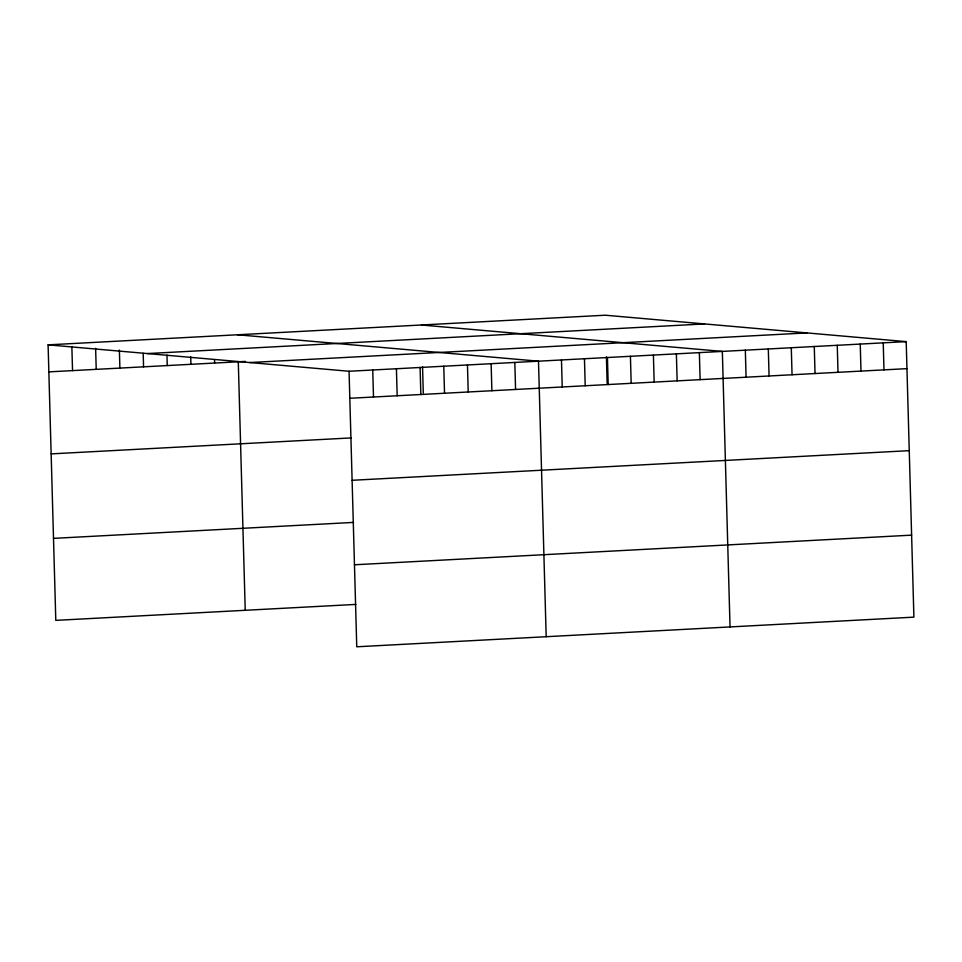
<?xml version="1.0" encoding="UTF-8"?>
<svg xmlns="http://www.w3.org/2000/svg" width="962" height="962" viewBox="0 0 962 962"><rect width="100%" height="100%" fill="white"/><g stroke="black" fill="none" stroke-linecap="round" stroke-linejoin="round"><path stroke-width="1.44" d="M48.1 344.853L605.242 315.211L906.204 341.63L913.9 617.147L356.758 646.789L349.062 371.26L48.1 344.853L55.796 620.37L355.832 604.413M147.414 353.559L704.557 323.929M48.858 371.873L245.466 361.411M249.747 362.542L806.89 332.912M349.062 371.26L906.204 341.63M349.819 398.28L906.962 368.65M51.142 453.884L351.178 437.914M352.104 480.291L909.246 450.661M53.511 538.371L353.535 522.414M354.461 564.778L911.615 535.149M421.38 325L722.342 351.407L730.038 626.935M237.53 334.776L538.492 361.183L546.188 636.712M883.224 342.845L883.982 369.877M860.244 344.071L860.99 371.091M837.253 345.298L838.01 372.318M814.273 346.512L815.03 373.545M791.293 347.739L792.051 374.759M768.313 348.965L769.071 375.986M745.334 350.18L746.079 377.212M699.362 352.633L700.12 379.653M676.382 353.848L677.14 380.88M653.402 355.074L654.16 382.094M630.423 356.301L631.168 383.321M607.431 357.515L608.188 384.535M606.409 356.878L607.142 383.237M584.451 358.742L585.209 385.762M561.471 359.956L562.229 386.989M514.814 362.446L515.572 389.466M491.137 363.708L491.883 390.728M467.46 364.959L468.205 391.991M443.771 366.221L444.528 393.242M422.546 366.666L423.28 393.025M420.093 367.484L420.851 394.504M396.416 368.747L397.174 395.767M372.739 369.997L373.496 397.029M238.287 361.796L245.226 610.293M214.526 360.053L214.61 363.059M190.716 356.806L190.921 364.321M166.955 355.062L167.244 365.572M143.194 353.319L143.566 366.835M119.384 350.084L119.889 368.097M95.623 348.34L96.212 369.348M71.861 346.597L72.535 370.61"/></g></svg>
